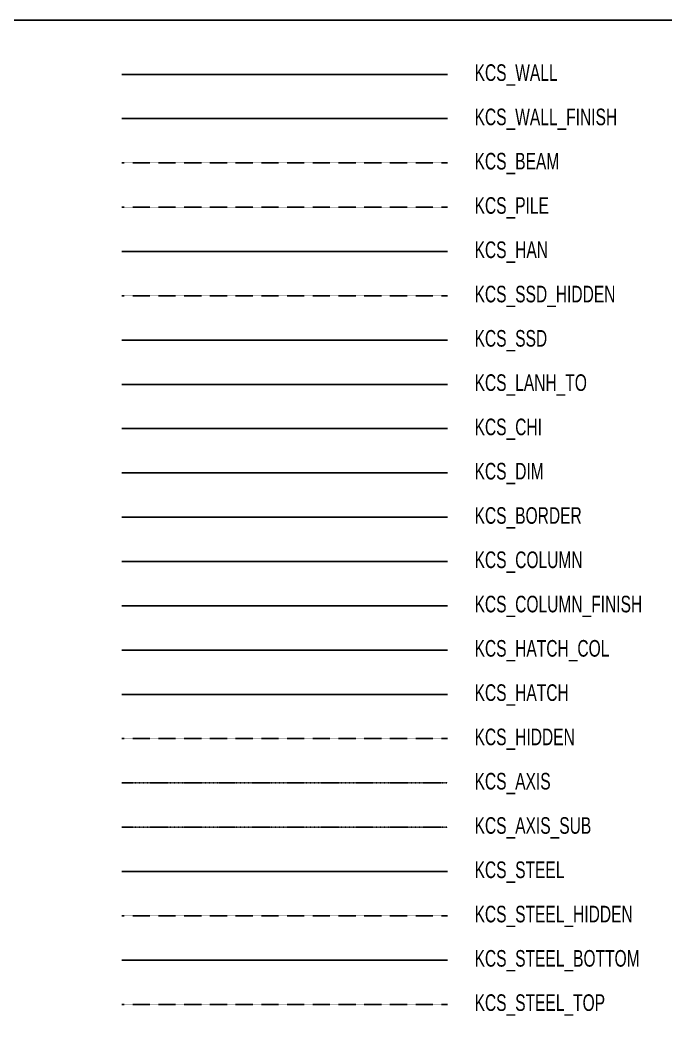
# Model space of a CAD drawing. Header units: inches. Extents: x -3538 to 66114, y -2541134 to 4288.
# Drawn here: x -76 to 2839, y -694 to 3861 of the extents above; entities that cross this region are included whole.
import ezdxf

# ---------------------------------------------------------------- set-up
doc = ezdxf.new("R2010")
doc.units = ezdxf.units.IN
doc.header["$MEASUREMENT"] = 0
doc.linetypes.add('CENTER', pattern=[2, 1.25, -0.25, 0.25, -0.25])
doc.linetypes.add('HIDDEN', pattern=[0.375, 0.25, -0.125])
doc.layers.add('comments', color=6, linetype='Continuous', plot=False)
for name, color, linetype in [('KCS_AXIS', 5, 'CENTER'), ('KCS_AXIS_SUB', 5, 'CENTER'), ('KCS_BEAM', 53, 'HIDDEN'), ('KCS_BORDER', 2, 'Continuous'), ('KCS_CHI', 8, 'Continuous'), ('KCS_COLUMN', 4, 'Continuous'), ('KCS_COLUMN_FINISH', 6, 'Continuous'), ('KCS_DIM', 8, 'Continuous'), ('KCS_HAN', 1, 'Continuous'), ('KCS_HATCH', 253, 'Continuous'), ('KCS_HATCH_COL', 8, 'Continuous'), ('KCS_HIDDEN', 8, 'HIDDEN'), ('KCS_LANH_TO', 3, 'Continuous'), ('KCS_PILE', 8, 'HIDDEN'), ('KCS_SSD', 146, 'Continuous'), ('KCS_SSD_HIDDEN', 166, 'HIDDEN'), ('KCS_STEEL', 4, 'Continuous'), ('KCS_STEEL_BOTTOM', 4, 'Continuous'), ('KCS_STEEL_HIDDEN', 4, 'HIDDEN'), ('KCS_STEEL_TOP', 4, 'HIDDEN'), ('KCS_WALL', 124, 'Continuous'), ('KCS_WALL_FINISH', 6, 'Continuous')]:
    doc.layers.add(name, color=color, linetype=linetype)
doc.styles.add('KCS_SMTEXT', font='3t-unicode.shx', dxfattribs={"width": 0.7})

# ---------------------------------------------------------------- blocks, each defined once
blk = doc.blocks.new('KCS_STYLE')
at = {"layer": 'KCS_AXIS'}
blk.add_line((0, 400), (1470.5, 400), dxfattribs=at)
at = {"layer": 'KCS_AXIS_SUB'}
blk.add_line((0, 200), (1470.5, 200), dxfattribs=at)
at = {"layer": 'KCS_BEAM'}
blk.add_line((0, 3200), (1470.5, 3200), dxfattribs=at)
at = {"layer": 'KCS_BORDER'}
blk.add_line((0, 1600), (1470.5, 1600), dxfattribs=at)
at = {"layer": 'KCS_CHI'}
blk.add_line((0, 2000), (1470.5, 2000), dxfattribs=at)
at = {"layer": 'KCS_COLUMN'}
blk.add_line((0, 1400), (1470.5, 1400), dxfattribs=at)
at = {"layer": 'KCS_COLUMN_FINISH'}
blk.add_line((0, 1200), (1470.5, 1200), dxfattribs=at)
at = {"layer": 'KCS_DIM'}
blk.add_line((0, 1800), (1470.5, 1800), dxfattribs=at)
at = {"layer": 'KCS_HAN'}
blk.add_line((0, 2800), (1470.5, 2800), dxfattribs=at)
at = {"layer": 'KCS_HATCH'}
blk.add_line((0, 800), (1470.5, 800), dxfattribs=at)
at = {"layer": 'KCS_HATCH_COL'}
blk.add_line((0, 1000), (1470.5, 1000), dxfattribs=at)
at = {"layer": 'KCS_HIDDEN'}
blk.add_line((0, 600), (1470.5, 600), dxfattribs=at)
at = {"layer": 'KCS_LANH_TO'}
blk.add_line((0, 2200), (1470.5, 2200), dxfattribs=at)
at = {"layer": 'KCS_PILE'}
blk.add_line((0, 3000), (1470.5, 3000), dxfattribs=at)
at = {"layer": 'KCS_SSD'}
blk.add_line((0, 2400), (1470.5, 2400), dxfattribs=at)
at = {"layer": 'KCS_SSD_HIDDEN'}
blk.add_line((0, 2600), (1470.5, 2600), dxfattribs=at)
at = {"layer": 'KCS_STEEL'}
blk.add_line((0, 0), (1470.5, 0), dxfattribs=at)
at = {"layer": 'KCS_STEEL_BOTTOM'}
blk.add_line((0, -400), (1470.5, -400), dxfattribs=at)
at = {"layer": 'KCS_STEEL_HIDDEN'}
blk.add_line((0, -200), (1470.5, -200), dxfattribs=at)
at = {"layer": 'KCS_STEEL_TOP'}
blk.add_line((0, -600), (1470.5, -600), dxfattribs=at)
at = {"layer": 'KCS_WALL'}
blk.add_line((0, 3600), (1470.5, 3600), dxfattribs=at)
at = {"layer": 'KCS_WALL_FINISH'}
blk.add_line((0, 3400), (1470.5, 3400), dxfattribs=at)
at = {"layer": 'KCS_AXIS', "style": 'KCS_SMTEXT', "width": 0.7}
blk.add_text('KCS_AXIS', height=75, dxfattribs=at).set_placement((1592.3, 370.4))
at = {"layer": 'KCS_AXIS_SUB', "style": 'KCS_SMTEXT', "width": 0.7}
blk.add_text('KCS_AXIS_SUB', height=75, dxfattribs=at).set_placement((1592.3, 170.4))
at = {"layer": 'KCS_BEAM', "style": 'KCS_SMTEXT', "width": 0.7}
for s, p in [('KCS_WALL', (1592.3, 3570.4)), ('KCS_BEAM', (1592.3, 3170.4))]:
    blk.add_text(s, height=75, dxfattribs=at).set_placement(p)
at = {"layer": 'KCS_BORDER', "style": 'KCS_SMTEXT', "width": 0.7}
for s, p in [('KCS_BORDER', (1592.3, 1570.4)), ('KCS_COLUMN', (1592.3, 1370.4)), ('KCS_HATCH_COL', (1592.3, 970.4))]:
    blk.add_text(s, height=75, dxfattribs=at).set_placement(p)
at = {"layer": 'KCS_CHI', "style": 'KCS_SMTEXT', "width": 0.7}
blk.add_text('KCS_CHI', height=75, dxfattribs=at).set_placement((1592.3, 1970.4))
at = {"layer": 'KCS_COLUMN_FINISH', "style": 'KCS_SMTEXT', "width": 0.7}
blk.add_text('KCS_COLUMN_FINISH', height=75, dxfattribs=at).set_placement((1592.3, 1170.4))
at = {"layer": 'KCS_DIM', "style": 'KCS_SMTEXT', "width": 0.7}
blk.add_text('KCS_DIM', height=75, dxfattribs=at).set_placement((1592.3, 1770.4))
at = {"layer": 'KCS_HAN', "style": 'KCS_SMTEXT', "width": 0.7}
blk.add_text('KCS_HAN', height=75, dxfattribs=at).set_placement((1592.3, 2770.4))
at = {"layer": 'KCS_HATCH', "style": 'KCS_SMTEXT', "width": 0.7}
blk.add_text('KCS_HATCH', height=75, dxfattribs=at).set_placement((1592.3, 770.4))
at = {"layer": 'KCS_HIDDEN', "style": 'KCS_SMTEXT', "width": 0.7}
blk.add_text('KCS_HIDDEN', height=75, dxfattribs=at).set_placement((1592.3, 570.4))
at = {"layer": 'KCS_LANH_TO', "style": 'KCS_SMTEXT', "width": 0.7}
blk.add_text('KCS_LANH_TO', height=75, dxfattribs=at).set_placement((1592.3, 2170.4))
at = {"layer": 'KCS_PILE', "style": 'KCS_SMTEXT', "width": 0.7}
blk.add_text('KCS_PILE', height=75, dxfattribs=at).set_placement((1592.3, 2970.4))
at = {"layer": 'KCS_SSD', "style": 'KCS_SMTEXT', "width": 0.7}
blk.add_text('KCS_SSD', height=75, dxfattribs=at).set_placement((1592.3, 2370.4))
at = {"layer": 'KCS_SSD_HIDDEN', "style": 'KCS_SMTEXT', "width": 0.7}
blk.add_text('KCS_SSD_HIDDEN', height=75, dxfattribs=at).set_placement((1592.3, 2570.4))
at = {"layer": 'KCS_STEEL', "style": 'KCS_SMTEXT', "width": 0.7}
blk.add_text('KCS_STEEL', height=75, dxfattribs=at).set_placement((1592.3, -29.6))
at = {"layer": 'KCS_STEEL_BOTTOM', "style": 'KCS_SMTEXT', "width": 0.7}
blk.add_text('KCS_STEEL_BOTTOM', height=75, dxfattribs=at).set_placement((1592.3, -429.6))
at = {"layer": 'KCS_STEEL_HIDDEN', "style": 'KCS_SMTEXT', "width": 0.7}
blk.add_text('KCS_STEEL_HIDDEN', height=75, dxfattribs=at).set_placement((1592.3, -229.6))
at = {"layer": 'KCS_STEEL_TOP', "style": 'KCS_SMTEXT', "width": 0.7}
blk.add_text('KCS_STEEL_TOP', height=75, dxfattribs=at).set_placement((1592.3, -629.6))
at = {"layer": 'KCS_WALL_FINISH', "style": 'KCS_SMTEXT', "width": 0.7}
blk.add_text('KCS_WALL_FINISH', height=75, dxfattribs=at).set_placement((1592.3, 3370.4))

msp = doc.modelspace()

# ---------------------------------------------------------------- linework, layer by layer
at = {"layer": 'comments'}
msp.add_lwpolyline([(-2991, 3860.9), (8244.2, 3860.9), (8244.2, -7909.1), (-2991, -7909.1)], close=True, dxfattribs=at)

# ---------------------------------------------------------------- block references
at = {"layer": 'KCS_STEEL_TOP'}
msp.add_blockref('KCS_STYLE', (382.9, 16.2), dxfattribs=at)

doc.saveas('drawing.dxf')
